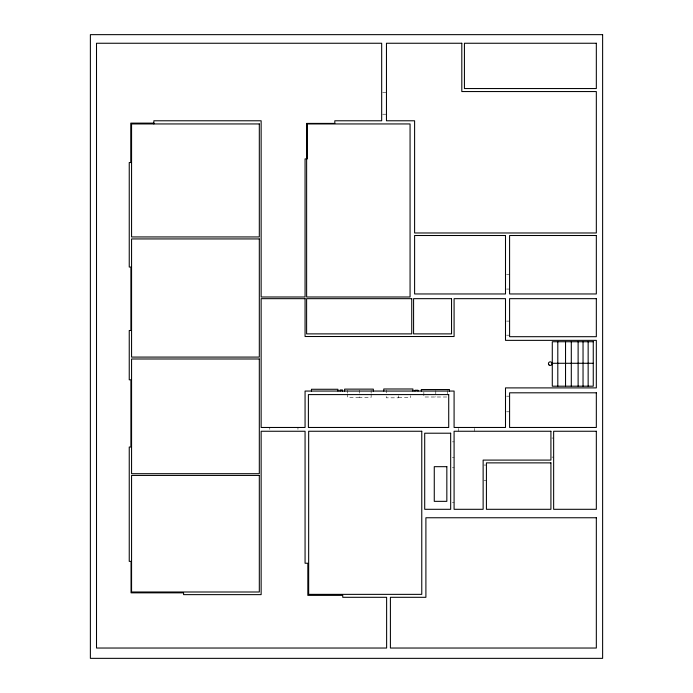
<?xml version="1.0" encoding="UTF-8"?>
<svg xmlns="http://www.w3.org/2000/svg" width="693" height="693" viewBox="0 0 693 693"><rect width="100%" height="100%" fill="white"/><g stroke="black" fill="none" stroke-linecap="round" stroke-linejoin="round"><path stroke-width="0.52" stroke-dasharray="3.46 2.6" d="M382.631 92.394L386.46 92.394M382.631 114.215L386.46 114.215M506.522 274.281L509.589 274.281M506.522 289.059L509.589 289.059M506.522 321.102L509.589 321.102M506.522 335.187L509.589 335.187M506.522 396.179L509.589 396.179M446.742 397.002L423.847 397.002L423.847 390.609M359.251 397.28L347.375 397.28L347.375 394.222M398.388 397.687L410.542 397.687L410.542 395.755M506.522 411.798L509.589 411.798M551.827 438.054L553.646 438.054M452.382 441.848L454.088 441.848M551.827 457.111L553.646 457.111M452.382 457.726L454.088 457.726M483.957 465.055L486.417 465.055M452.382 467.766L454.088 467.766M483.957 480.518L486.417 480.518M452.382 502.425L454.088 502.425M474.454 428.413L474.454 431.254M458.437 428.413L458.437 431.254M447.739 390.609L447.739 393.806M435.793 390.609L435.793 397.002M398.388 395.755L398.388 397.825L386.235 397.825L386.235 393.901M386.235 389.968L386.235 392.922M371.127 390.168L371.127 393.269M371.127 394.308L371.127 397.418L359.251 397.418L359.251 394.222M359.251 390.15L359.251 393.2M347.375 390.15L347.375 393.2M297.955 427.468L297.955 429.357M269.776 427.468L269.776 429.357"/><path stroke-width="1.04" d="M153.855 123.129L130.769 123.129L130.769 162.526M306.627 123.943L410.065 123.943L410.065 296.994L306.627 296.994L306.627 123.406L334.814 123.406L334.814 120.781L381.678 120.781L381.678 43.252L96.509 43.252L96.509 648.033L386.625 648.033L386.625 597.305L342.749 597.305L342.749 595.374L307.831 595.374L307.831 563.244L305.067 563.244L305.067 431.254L261.14 431.254L261.14 594.637L183.584 594.637L183.584 592.836L131.046 592.836L131.046 561.365L129.244 561.365L129.244 447.028L130.908 447.028L130.908 379.799L129.244 379.799L129.244 330.5L130.908 330.5L130.908 267.048L129.244 267.048L129.244 162.526L131.566 162.526M552.286 363.279L593.26 363.279M588.149 341.736L588.149 386.2M583.038 341.736L583.038 386.2M578.118 341.736L578.118 386.2M571.301 341.736L571.301 386.2M565.54 341.736L565.54 386.2M557.804 341.736L557.804 386.2M449.48 391.06L449.48 389.544L421.309 389.544L421.309 391.06M418.009 391.06L418.009 390.237L414.977 390.237L414.977 391.06M412.907 391.06L412.907 388.99L383.766 388.99L383.766 391.06M373.345 391.06L373.345 389.128L344.62 389.128L344.62 391.06M342.489 391.06L342.489 389.96L340.142 389.96L340.142 391.06M337.959 391.06L337.959 389.267L311.443 389.267L311.443 391.06M307.32 123.943L307.32 158.888L305.067 158.888L305.067 296.994L261.14 296.994L261.14 120.781L153.855 120.781L153.855 123.943M602.624 34.65L90.376 34.65L90.376 658.35L602.624 658.35L602.624 34.65M461.807 43.252L386.46 43.252L386.46 120.781L414.605 120.781L414.605 232.978L596.327 232.978L596.327 91.554L461.807 91.554L461.807 43.252M596.327 43.252L464.431 43.252L464.431 88.548L596.327 88.548L596.327 43.252M259.312 123.943L131.566 123.943L131.566 236.937L259.312 236.937L259.312 123.943M505.5 235.507L414.605 235.507L414.605 293.962L505.5 293.962L505.5 235.507M596.327 235.507L509.589 235.507L509.589 293.962L596.327 293.962L596.327 235.507M259.312 238.938L131.566 238.938L131.566 357.086L259.312 357.086L259.312 238.938M305.067 298.666L261.14 298.666L261.14 427.468L305.067 427.468L305.067 391.06L454.088 391.06L454.088 427.468L505.5 427.468L505.5 387.898L596.327 387.898L596.327 340.358L505.5 340.358L505.5 298.666L454.088 298.666L454.088 336.512L305.067 336.512L305.067 298.666M411.737 298.666L306.609 298.666L306.609 333.879L411.737 333.879L411.737 298.666M451.541 298.666L413.582 298.666L413.582 333.879L451.541 333.879L451.541 298.666M596.327 298.666L509.589 298.666L509.589 336.694L596.327 336.694L596.327 298.666M593.26 341.736L552.286 341.736L552.286 386.2L593.26 386.2L593.26 341.736M259.312 358.991L131.566 358.991L131.566 473.7L259.312 473.7L259.312 358.991M596.327 392.81L509.589 392.81L509.589 427.468L596.327 427.468L596.327 392.81M448.717 394.594L308.394 394.594L308.394 427.468L448.717 427.468L448.717 394.594M421.768 431.254L308.662 431.254L308.662 594.36L421.768 594.36L421.768 431.254M550.918 431.254L454.088 431.254L454.088 509.303L483.134 509.303L483.134 460.091L550.918 460.091L550.918 431.254M596.327 431.254L553.646 431.254L553.646 509.303L596.327 509.303L596.327 431.254M450.667 433.212L424.705 433.212L424.705 509.303L450.667 509.303L450.667 433.212M550.918 462.872L486.417 462.872L486.417 509.303L550.918 509.303L550.918 462.872M446.838 466.675L434.268 466.675L434.268 501.342L446.838 501.342L446.838 466.675M259.312 475.433L131.566 475.433L131.566 591.995L259.312 591.995L259.312 475.433M596.327 517.758L425.9 517.758L425.9 597.305L390.402 597.305L390.402 648.033L596.327 648.033L596.327 517.758M549.055 364.977A1.793 1.793 0 0 0 552 363.981A1.793 1.793 0 0 0 549.67 361.928A1.793 1.793 0 0 0 549.055 364.977"/></g></svg>
